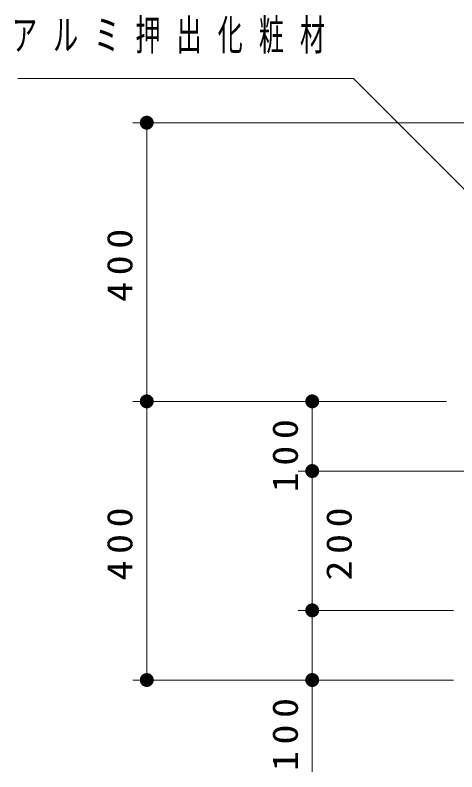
# Model space of a CAD drawing. Units: millimetres on the paper, scale 1:20. Extents: x -365 to 0, y -26 to 257.
# Drawn here: x -149.3 to -117.6, y 84.8 to 139.1 of the extents above; entities that cross this region are included whole.
import ezdxf

# ---------------------------------------------------------------- set-up
doc = ezdxf.new("R2010")
doc.units = ezdxf.units.MM
doc.layers.add('1_20', color=7, linetype='Continuous', lineweight=25)
doc.styles.add('ＭＳ ゴシック', font='')
doc.styles.get('ＭＳ ゴシック').set_extended_font_data('MS Gothic')

# ---------------------------------------------------------------- blocks, each defined once
blk = doc.blocks.new('filled_dot')
at = {"color": 0, "linetype": 'Continuous', "lineweight": -2, "const_width": 1.25}
blk.add_lwpolyline([(-0.625, 0, 1), (0.625, 0, 1)], format="xyb", close=True, dxfattribs=at)

msp = doc.modelspace()

# ---------------------------------------------------------------- linework, layer by layer
at = {"layer": '1_20', "lineweight": 13}
for p, q in [((-116.375, 131.353), (-140.875, 131.353)), ((-139.875, 111.353), (-139.875, 131.353)), ((-118.375, 111.353), (-140.875, 111.353)), ((-139.875, 91.353), (-139.875, 111.353)), ((-128.004, 106.353), (-128.004, 111.353)), ((-115.375, 106.353), (-129.004, 106.353)), ((-128.004, 96.353), (-128.004, 106.353)), ((-117.875, 96.353), (-129.004, 96.353)), ((-128.004, 84.761), (-128.004, 96.353)), ((-117.875, 91.353), (-140.875, 91.353))]:
    msp.add_line(p, q, dxfattribs=at)
msp.add_lwpolyline([(-108.625, 118.106), (-125.036, 134.532), (-149.127, 134.532)], dxfattribs=at)

# ---------------------------------------------------------------- block references
at = {"layer": '1_20', "lineweight": 13, "xscale": 0.4, "yscale": 0.4}
for p, rotation in [((-139.875, 131.353), 270), ((-139.875, 111.353), 270), ((-128.004, 111.353), 270), ((-128.004, 106.353), 270), ((-128.004, 106.353), 90), ((-128.004, 96.353), 270), ((-128.004, 96.353), 90), ((-139.875, 91.353), 90), ((-128.004, 91.353), 90)]:
    msp.add_blockref('filled_dot', p, dxfattribs=dict(at, rotation=rotation))

# ---------------------------------------------------------------- texts
at = {"layer": '1_20', "insert": (-149.544, 137.532), "char_height": 2.199, "attachment_point": 4, "style": 'ＭＳ ゴシック'}
msp.add_mtext('\\T1.64;\\W0.6;アルミ押出化粧材', dxfattribs=at)
at = {"layer": '1_20', "char_height": 1.833, "rotation": 90, "style": 'ＭＳ ゴシック'}
for s, insert, attachment_point in [('\\T1.33;\\W1.15;400', (-140.875, 121.353), 8), ('\\T1.33;\\W1.15;100', (-129.004, 107.689), 8), ('\\T1.33;\\W1.15;400', (-140.875, 101.353), 8), ('\\T1.33;\\W1.15;200', (-127.004, 101.353), 2), ('\\T1.33;\\W1.15;100', (-129.004, 87.677), 8)]:
    msp.add_mtext(s, dxfattribs=dict(at, insert=insert, attachment_point=attachment_point))

doc.saveas('drawing.dxf')
